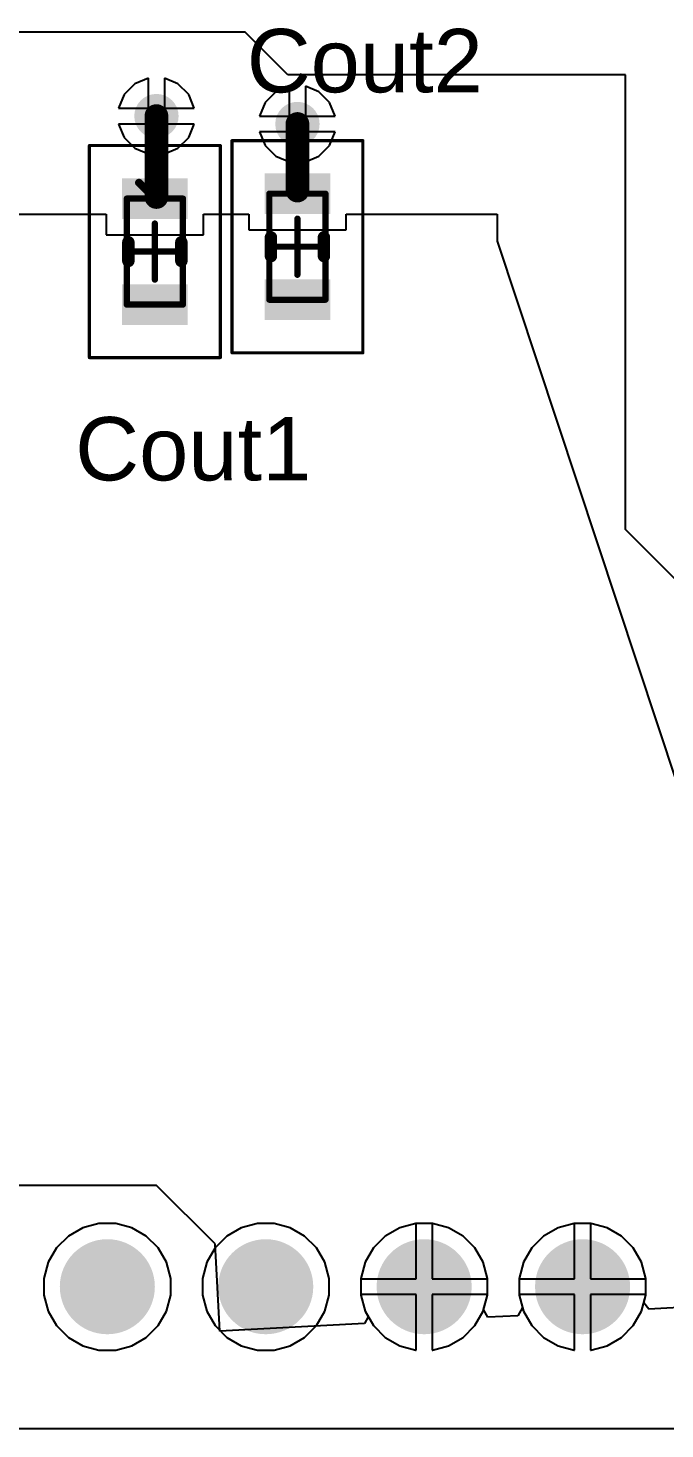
# Model space of a CAD drawing. Header units: inches. Extents: x 0 to 6, y 0 to 4.
# Drawn here: x 1.35 to 1.752, y 0.01 to 0.895 of the extents above; entities that cross this region are included whole.
import ezdxf

# ---------------------------------------------------------------- set-up
doc = ezdxf.new("R2010")
doc.units = ezdxf.units.IN
doc.header["$MEASUREMENT"] = 0
for name, color, linetype in [('Bottom Layer', 5, 'Continuous'), ('Bottom Solder', 6, 'Continuous'), ('Multi-Layer', 9, 'Continuous'), ('Pad Holes', 156, 'Continuous'), ('Top 3D Body', 56, 'Continuous'), ('Top Courtyard', 56, 'Continuous'), ('Top Layer', 1, 'Continuous'), ('Top Overlay', 2, 'Continuous'), ('Top Paste', 8, 'Continuous'), ('Top Solder', 216, 'Continuous'), ('Via Holes', 16, 'Continuous')]:
    doc.layers.add(name, color=color, linetype=linetype)
doc.styles.add('Arial', font='', dxfattribs={"height": 0.2})
doc.styles.get('Arial').set_extended_font_data('Arial')

# ---------------------------------------------------------------- blocks, each defined once
blk = doc.blocks.new('8_P___H______3')
at = {"layer": 'Bottom Layer'}
blk.add_hatch(color=5, dxfattribs=at).paths.add_polyline_path([(-0.03, 0.03), (0.03, 0.03), (0.03, -0.03), (-0.03, -0.03)])
h = blk.add_hatch(color=5, dxfattribs=at)
edge = h.paths.add_edge_path()
edge.add_arc((0.1, 0), 0.03, 0, 360)
h = blk.add_hatch(color=5, dxfattribs=at)
edge = h.paths.add_edge_path()
edge.add_arc((0.2, 0), 0.03, 0, 360)
h = blk.add_hatch(color=5, dxfattribs=at)
edge = h.paths.add_edge_path()
edge.add_arc((0.3, 0), 0.03, 0, 360)
h = blk.add_hatch(color=5, dxfattribs=at)
edge = h.paths.add_edge_path()
edge.add_arc((0.4, 0), 0.03, 0, 360)
h = blk.add_hatch(color=5, dxfattribs=at)
edge = h.paths.add_edge_path()
edge.add_arc((0.5, 0), 0.03, 0, 360)
h = blk.add_hatch(color=5, dxfattribs=at)
edge = h.paths.add_edge_path()
edge.add_arc((0.6, 0), 0.03, 0, 360)
h = blk.add_hatch(color=5, dxfattribs=at)
edge = h.paths.add_edge_path()
edge.add_arc((0.7, 0), 0.03, 0, 360)
at = {"layer": 'Bottom Solder'}
blk.add_hatch(color=6, dxfattribs=at).paths.add_polyline_path([(-0.03, 0.03), (0.03, 0.03), (0.03, -0.03), (-0.03, -0.03)])
h = blk.add_hatch(color=6, dxfattribs=at)
edge = h.paths.add_edge_path()
edge.add_arc((0.1, 0), 0.03, 0, 360)
h = blk.add_hatch(color=6, dxfattribs=at)
edge = h.paths.add_edge_path()
edge.add_arc((0.2, 0), 0.03, 0, 360)
h = blk.add_hatch(color=6, dxfattribs=at)
edge = h.paths.add_edge_path()
edge.add_arc((0.3, 0), 0.03, 0, 360)
h = blk.add_hatch(color=6, dxfattribs=at)
edge = h.paths.add_edge_path()
edge.add_arc((0.4, 0), 0.03, 0, 360)
h = blk.add_hatch(color=6, dxfattribs=at)
edge = h.paths.add_edge_path()
edge.add_arc((0.5, 0), 0.03, 0, 360)
h = blk.add_hatch(color=6, dxfattribs=at)
edge = h.paths.add_edge_path()
edge.add_arc((0.6, 0), 0.03, 0, 360)
h = blk.add_hatch(color=6, dxfattribs=at)
edge = h.paths.add_edge_path()
edge.add_arc((0.7, 0), 0.03, 0, 360)
at = {"layer": 'Multi-Layer'}
blk.add_hatch(color=9, dxfattribs=at).paths.add_polyline_path([(-0.03, 0.03), (0.03, 0.03), (0.03, -0.03), (-0.03, -0.03)])
h = blk.add_hatch(color=9, dxfattribs=at)
edge = h.paths.add_edge_path()
edge.add_arc((0.1, 0), 0.03, 0, 360)
h = blk.add_hatch(color=9, dxfattribs=at)
edge = h.paths.add_edge_path()
edge.add_arc((0.2, 0), 0.03, 0, 360)
h = blk.add_hatch(color=9, dxfattribs=at)
edge = h.paths.add_edge_path()
edge.add_arc((0.3, 0), 0.03, 0, 360)
h = blk.add_hatch(color=9, dxfattribs=at)
edge = h.paths.add_edge_path()
edge.add_arc((0.4, 0), 0.03, 0, 360)
h = blk.add_hatch(color=9, dxfattribs=at)
edge = h.paths.add_edge_path()
edge.add_arc((0.5, 0), 0.03, 0, 360)
h = blk.add_hatch(color=9, dxfattribs=at)
edge = h.paths.add_edge_path()
edge.add_arc((0.6, 0), 0.03, 0, 360)
h = blk.add_hatch(color=9, dxfattribs=at)
edge = h.paths.add_edge_path()
edge.add_arc((0.7, 0), 0.03, 0, 360)
at = {"layer": 'Pad Holes'}
h = blk.add_hatch(color=7, dxfattribs=at)
edge = h.paths.add_edge_path()
edge.add_arc((0, 0), 0.015, 0, 360)
h = blk.add_hatch(color=7, dxfattribs=at)
edge = h.paths.add_edge_path()
edge.add_arc((0.1, 0), 0.015, 0, 360)
h = blk.add_hatch(color=7, dxfattribs=at)
edge = h.paths.add_edge_path()
edge.add_arc((0.2, 0), 0.015, 0, 360)
h = blk.add_hatch(color=7, dxfattribs=at)
edge = h.paths.add_edge_path()
edge.add_arc((0.3, 0), 0.015, 0, 360)
h = blk.add_hatch(color=7, dxfattribs=at)
edge = h.paths.add_edge_path()
edge.add_arc((0.4, 0), 0.015, 0, 360)
h = blk.add_hatch(color=7, dxfattribs=at)
edge = h.paths.add_edge_path()
edge.add_arc((0.5, 0), 0.015, 0, 360)
h = blk.add_hatch(color=7, dxfattribs=at)
edge = h.paths.add_edge_path()
edge.add_arc((0.6, 0), 0.015, 0, 360)
h = blk.add_hatch(color=7, dxfattribs=at)
edge = h.paths.add_edge_path()
edge.add_arc((0.7, 0), 0.015, 0, 360)
at = {"layer": 'Top Layer'}
blk.add_hatch(color=1, dxfattribs=at).paths.add_polyline_path([(-0.03, 0.03), (0.03, 0.03), (0.03, -0.03), (-0.03, -0.03)])
h = blk.add_hatch(color=1, dxfattribs=at)
edge = h.paths.add_edge_path()
edge.add_arc((0.1, 0), 0.03, 0, 360)
h = blk.add_hatch(color=1, dxfattribs=at)
edge = h.paths.add_edge_path()
edge.add_arc((0.2, 0), 0.03, 0, 360)
h = blk.add_hatch(color=1, dxfattribs=at)
edge = h.paths.add_edge_path()
edge.add_arc((0.3, 0), 0.03, 0, 360)
h = blk.add_hatch(color=1, dxfattribs=at)
edge = h.paths.add_edge_path()
edge.add_arc((0.4, 0), 0.03, 0, 360)
h = blk.add_hatch(color=1, dxfattribs=at)
edge = h.paths.add_edge_path()
edge.add_arc((0.5, 0), 0.03, 0, 360)
h = blk.add_hatch(color=1, dxfattribs=at)
edge = h.paths.add_edge_path()
edge.add_arc((0.6, 0), 0.03, 0, 360)
h = blk.add_hatch(color=1, dxfattribs=at)
edge = h.paths.add_edge_path()
edge.add_arc((0.7, 0), 0.03, 0, 360)
at = {"layer": 'Top Solder'}
blk.add_hatch(color=216, dxfattribs=at).paths.add_polyline_path([(-0.03, 0.03), (0.03, 0.03), (0.03, -0.03), (-0.03, -0.03)])
h = blk.add_hatch(color=216, dxfattribs=at)
edge = h.paths.add_edge_path()
edge.add_arc((0.1, 0), 0.03, 0, 360)
h = blk.add_hatch(color=216, dxfattribs=at)
edge = h.paths.add_edge_path()
edge.add_arc((0.2, 0), 0.03, 0, 360)
h = blk.add_hatch(color=216, dxfattribs=at)
edge = h.paths.add_edge_path()
edge.add_arc((0.3, 0), 0.03, 0, 360)
h = blk.add_hatch(color=216, dxfattribs=at)
edge = h.paths.add_edge_path()
edge.add_arc((0.4, 0), 0.03, 0, 360)
h = blk.add_hatch(color=216, dxfattribs=at)
edge = h.paths.add_edge_path()
edge.add_arc((0.5, 0), 0.03, 0, 360)
h = blk.add_hatch(color=216, dxfattribs=at)
edge = h.paths.add_edge_path()
edge.add_arc((0.6, 0), 0.03, 0, 360)
h = blk.add_hatch(color=216, dxfattribs=at)
edge = h.paths.add_edge_path()
edge.add_arc((0.7, 0), 0.03, 0, 360)
blk = doc.blocks.new('CAPC1608X100X20ML10_11')
at = {"layer": 'Top Layer'}
for points in [[(-0.04626, -0.02067), (-0.04626, 0.02067), (-0.02067, 0.02067), (-0.02067, -0.02067)], [(0.02067, -0.02067), (0.02067, 0.02067), (0.04626, 0.02067), (0.04626, -0.02067)]]:
    blk.add_hatch(color=1, dxfattribs=at).paths.add_polyline_path(points)
at = {"layer": 'Top Paste'}
for points in [[(-0.04626, -0.02067), (-0.04626, 0.02067), (-0.02067, 0.02067), (-0.02067, -0.02067)], [(0.02067, -0.02067), (0.02067, 0.02067), (0.04626, 0.02067), (0.04626, -0.02067)]]:
    blk.add_hatch(color=8, dxfattribs=at).paths.add_polyline_path(points)
at = {"layer": 'Top Solder'}
for points in [[(-0.04626, -0.02067), (-0.04626, 0.02067), (-0.02067, 0.02067), (-0.02067, -0.02067)], [(0.02067, -0.02067), (0.02067, 0.02067), (0.04626, 0.02067), (0.04626, -0.02067)]]:
    blk.add_hatch(color=216, dxfattribs=at).paths.add_polyline_path(points)
at = {"layer": 'Top 3D Body'}
for points in [[(0.03346, 0.01772, 0.00394, 0.00394, 0), (-0.03346, 0.01772, 0.00394, 0.00394, 0)], [(-0.03346, -0.01772, 0.00394, 0.00394, 0), (-0.03346, 0.01772, 0.00394, 0.00394, 0)], [(0.03346, -0.01772, 0.00394, 0.00394, 0), (0.03346, 0.01772, 0.00394, 0.00394, 0)], [(0.03346, -0.01772, 0.00394, 0.00394, 0), (-0.03346, -0.01772, 0.00394, 0.00394, 0)]]:
    blk.add_lwpolyline(points, format="xyseb", dxfattribs=at)
for points in [[(-0.03445, 0.01772, 0.00197, 0.00197, 1), (-0.03248, 0.01772, 0.00197, 0.00197, 1)], [(-0.03445, 0.01772, 0.00197, 0.00197, 1), (-0.03248, 0.01772, 0.00197, 0.00197, 1)], [(0.03248, 0.01772, 0.00197, 0.00197, 1), (0.03445, 0.01772, 0.00197, 0.00197, 1)], [(0.03248, 0.01772, 0.00197, 0.00197, 1), (0.03445, 0.01772, 0.00197, 0.00197, 1)], [(-0.03445, -0.01772, 0.00197, 0.00197, 1), (-0.03248, -0.01772, 0.00197, 0.00197, 1)], [(-0.03445, -0.01772, 0.00197, 0.00197, 1), (-0.03248, -0.01772, 0.00197, 0.00197, 1)], [(0.03248, -0.01772, 0.00197, 0.00197, 1), (0.03445, -0.01772, 0.00197, 0.00197, 1)], [(0.03248, -0.01772, 0.00197, 0.00197, 1), (0.03445, -0.01772, 0.00197, 0.00197, 1)]]:
    blk.add_lwpolyline(points, format="xyseb", close=True, dxfattribs=at)
at = {"layer": 'Top Courtyard'}
for points in [[(0.06693, 0.04134, 0.00197, 0.00197, 0), (-0.06693, 0.04134, 0.00197, 0.00197, 0)], [(-0.06693, -0.04134, 0.00197, 0.00197, 0), (-0.06693, 0.04134, 0.00197, 0.00197, 0)], [(0.06693, -0.04134, 0.00197, 0.00197, 0), (0.06693, 0.04134, 0.00197, 0.00197, 0)], [(0, -0.01772, 0.00394, 0.00394, 0), (0, 0.01772, 0.00394, 0.00394, 0)], [(0.01772, 0, 0.00394, 0.00394, 0), (-0.01772, 0, 0.00394, 0.00394, 0)], [(0.06693, -0.04134, 0.00197, 0.00197, 0), (-0.06693, -0.04134, 0.00197, 0.00197, 0)]]:
    blk.add_lwpolyline(points, format="xyseb", dxfattribs=at)
for points in [[(-0.06742, 0.04134, 0.000984, 0.000984, 1), (-0.06644, 0.04134, 0.000984, 0.000984, 1)], [(-0.06742, 0.04134, 0.000984, 0.000984, 1), (-0.06644, 0.04134, 0.000984, 0.000984, 1)], [(0.06644, 0.04134, 0.000984, 0.000984, 1), (0.06742, 0.04134, 0.000984, 0.000984, 1)], [(0.06644, 0.04134, 0.000984, 0.000984, 1), (0.06742, 0.04134, 0.000984, 0.000984, 1)], [(-0.00098, 0.01772, 0.00197, 0.00197, 1), (0.00098, 0.01772, 0.00197, 0.00197, 1)], [(-0.0187, 0, 0.00197, 0.00197, 1), (-0.01673, 0, 0.00197, 0.00197, 1)], [(0.01673, 0, 0.00197, 0.00197, 1), (0.0187, 0, 0.00197, 0.00197, 1)], [(-0.00098, -0.01772, 0.00197, 0.00197, 1), (0.00098, -0.01772, 0.00197, 0.00197, 1)], [(-0.06742, -0.04134, 0.000984, 0.000984, 1), (-0.06644, -0.04134, 0.000984, 0.000984, 1)], [(-0.06742, -0.04134, 0.000984, 0.000984, 1), (-0.06644, -0.04134, 0.000984, 0.000984, 1)], [(0.06644, -0.04134, 0.000984, 0.000984, 1), (0.06742, -0.04134, 0.000984, 0.000984, 1)], [(0.06644, -0.04134, 0.000984, 0.000984, 1), (0.06742, -0.04134, 0.000984, 0.000984, 1)]]:
    blk.add_lwpolyline(points, format="xyseb", close=True, dxfattribs=at)
at = {"layer": 'Top Overlay'}
for points in [[(0.00591, 0.01673, 0.00787, 0.00787, 0), (-0.00591, 0.01673, 0.00787, 0.00787, 0)], [(0.00591, -0.01673, 0.00787, 0.00787, 0), (-0.00591, -0.01673, 0.00787, 0.00787, 0)]]:
    blk.add_lwpolyline(points, format="xyseb", dxfattribs=at)
for points in [[(-0.00787, 0.01673, 0.00394, 0.00394, 1), (-0.00394, 0.01673, 0.00394, 0.00394, 1)], [(0.00394, 0.01673, 0.00394, 0.00394, 1), (0.00787, 0.01673, 0.00394, 0.00394, 1)], [(-0.00787, -0.01673, 0.00394, 0.00394, 1), (-0.00394, -0.01673, 0.00394, 0.00394, 1)], [(0.00394, -0.01673, 0.00394, 0.00394, 1), (0.00787, -0.01673, 0.00394, 0.00394, 1)]]:
    blk.add_lwpolyline(points, format="xyseb", close=True, dxfattribs=at)
blk = doc.blocks.new('CAPC1608X100X20ML10_12')
at = {"layer": 'Top Layer'}
for points in [[(-0.04626, -0.02067), (-0.04626, 0.02067), (-0.02067, 0.02067), (-0.02067, -0.02067)], [(0.02067, -0.02067), (0.02067, 0.02067), (0.04626, 0.02067), (0.04626, -0.02067)]]:
    blk.add_hatch(color=1, dxfattribs=at).paths.add_polyline_path(points)
at = {"layer": 'Top Paste'}
for points in [[(-0.04626, -0.02067), (-0.04626, 0.02067), (-0.02067, 0.02067), (-0.02067, -0.02067)], [(0.02067, -0.02067), (0.02067, 0.02067), (0.04626, 0.02067), (0.04626, -0.02067)]]:
    blk.add_hatch(color=8, dxfattribs=at).paths.add_polyline_path(points)
at = {"layer": 'Top Solder'}
for points in [[(-0.04626, -0.02067), (-0.04626, 0.02067), (-0.02067, 0.02067), (-0.02067, -0.02067)], [(0.02067, -0.02067), (0.02067, 0.02067), (0.04626, 0.02067), (0.04626, -0.02067)]]:
    blk.add_hatch(color=216, dxfattribs=at).paths.add_polyline_path(points)
at = {"layer": 'Top 3D Body'}
for points in [[(0.03346, 0.01772, 0.00394, 0.00394, 0), (-0.03346, 0.01772, 0.00394, 0.00394, 0)], [(-0.03346, -0.01772, 0.00394, 0.00394, 0), (-0.03346, 0.01772, 0.00394, 0.00394, 0)], [(0.03346, -0.01772, 0.00394, 0.00394, 0), (0.03346, 0.01772, 0.00394, 0.00394, 0)], [(0.03346, -0.01772, 0.00394, 0.00394, 0), (-0.03346, -0.01772, 0.00394, 0.00394, 0)]]:
    blk.add_lwpolyline(points, format="xyseb", dxfattribs=at)
for points in [[(-0.03445, 0.01772, 0.00197, 0.00197, 1), (-0.03248, 0.01772, 0.00197, 0.00197, 1)], [(-0.03445, 0.01772, 0.00197, 0.00197, 1), (-0.03248, 0.01772, 0.00197, 0.00197, 1)], [(0.03248, 0.01772, 0.00197, 0.00197, 1), (0.03445, 0.01772, 0.00197, 0.00197, 1)], [(0.03248, 0.01772, 0.00197, 0.00197, 1), (0.03445, 0.01772, 0.00197, 0.00197, 1)], [(-0.03445, -0.01772, 0.00197, 0.00197, 1), (-0.03248, -0.01772, 0.00197, 0.00197, 1)], [(-0.03445, -0.01772, 0.00197, 0.00197, 1), (-0.03248, -0.01772, 0.00197, 0.00197, 1)], [(0.03248, -0.01772, 0.00197, 0.00197, 1), (0.03445, -0.01772, 0.00197, 0.00197, 1)], [(0.03248, -0.01772, 0.00197, 0.00197, 1), (0.03445, -0.01772, 0.00197, 0.00197, 1)]]:
    blk.add_lwpolyline(points, format="xyseb", close=True, dxfattribs=at)
at = {"layer": 'Top Courtyard'}
for points in [[(0.06693, 0.04134, 0.00197, 0.00197, 0), (-0.06693, 0.04134, 0.00197, 0.00197, 0)], [(-0.06693, -0.04134, 0.00197, 0.00197, 0), (-0.06693, 0.04134, 0.00197, 0.00197, 0)], [(0.06693, -0.04134, 0.00197, 0.00197, 0), (0.06693, 0.04134, 0.00197, 0.00197, 0)], [(0, -0.01772, 0.00394, 0.00394, 0), (0, 0.01772, 0.00394, 0.00394, 0)], [(0.01772, 0, 0.00394, 0.00394, 0), (-0.01772, 0, 0.00394, 0.00394, 0)], [(0.06693, -0.04134, 0.00197, 0.00197, 0), (-0.06693, -0.04134, 0.00197, 0.00197, 0)]]:
    blk.add_lwpolyline(points, format="xyseb", dxfattribs=at)
for points in [[(-0.06742, 0.04134, 0.000984, 0.000984, 1), (-0.06644, 0.04134, 0.000984, 0.000984, 1)], [(-0.06742, 0.04134, 0.000984, 0.000984, 1), (-0.06644, 0.04134, 0.000984, 0.000984, 1)], [(0.06644, 0.04134, 0.000984, 0.000984, 1), (0.06742, 0.04134, 0.000984, 0.000984, 1)], [(0.06644, 0.04134, 0.000984, 0.000984, 1), (0.06742, 0.04134, 0.000984, 0.000984, 1)], [(-0.00098, 0.01772, 0.00197, 0.00197, 1), (0.00098, 0.01772, 0.00197, 0.00197, 1)], [(-0.0187, 0, 0.00197, 0.00197, 1), (-0.01673, 0, 0.00197, 0.00197, 1)], [(0.01673, 0, 0.00197, 0.00197, 1), (0.0187, 0, 0.00197, 0.00197, 1)], [(-0.00098, -0.01772, 0.00197, 0.00197, 1), (0.00098, -0.01772, 0.00197, 0.00197, 1)], [(-0.06742, -0.04134, 0.000984, 0.000984, 1), (-0.06644, -0.04134, 0.000984, 0.000984, 1)], [(-0.06742, -0.04134, 0.000984, 0.000984, 1), (-0.06644, -0.04134, 0.000984, 0.000984, 1)], [(0.06644, -0.04134, 0.000984, 0.000984, 1), (0.06742, -0.04134, 0.000984, 0.000984, 1)], [(0.06644, -0.04134, 0.000984, 0.000984, 1), (0.06742, -0.04134, 0.000984, 0.000984, 1)]]:
    blk.add_lwpolyline(points, format="xyseb", close=True, dxfattribs=at)
at = {"layer": 'Top Overlay'}
for points in [[(0.00591, 0.01673, 0.00787, 0.00787, 0), (-0.00591, 0.01673, 0.00787, 0.00787, 0)], [(0.00591, -0.01673, 0.00787, 0.00787, 0), (-0.00591, -0.01673, 0.00787, 0.00787, 0)]]:
    blk.add_lwpolyline(points, format="xyseb", dxfattribs=at)
for points in [[(-0.00787, 0.01673, 0.00394, 0.00394, 1), (-0.00394, 0.01673, 0.00394, 0.00394, 1)], [(0.00394, 0.01673, 0.00394, 0.00394, 1), (0.00787, 0.01673, 0.00394, 0.00394, 1)], [(-0.00787, -0.01673, 0.00394, 0.00394, 1), (-0.00394, -0.01673, 0.00394, 0.00394, 1)], [(0.00394, -0.01673, 0.00394, 0.00394, 1), (0.00787, -0.01673, 0.00394, 0.00394, 1)]]:
    blk.add_lwpolyline(points, format="xyseb", close=True, dxfattribs=at)

msp = doc.modelspace()

# ---------------------------------------------------------------- hatches: boundary and pattern name
at = {"layer": 'Bottom Layer'}
h = msp.add_hatch(color=5, dxfattribs=at)
edge = h.paths.add_edge_path()
edge.add_arc((1.431, 0.839), 0.014, 0, 360)
h = msp.add_hatch(color=5, dxfattribs=at)
edge = h.paths.add_edge_path()
edge.add_arc((1.52, 0.834), 0.014, 0, 360)
at = {"layer": 'Top Layer'}
h = msp.add_hatch(color=1, dxfattribs=at)
edge = h.paths.add_edge_path()
edge.add_arc((1.431, 0.839), 0.014, 0, 360)
h = msp.add_hatch(color=1, dxfattribs=at)
edge = h.paths.add_edge_path()
edge.add_arc((1.52, 0.834), 0.014, 0, 360)
at = {"layer": 'Via Holes'}
h = msp.add_hatch(color=7, dxfattribs=at)
edge = h.paths.add_edge_path()
edge.add_arc((1.431, 0.839), 0.01, 0, 360)
h = msp.add_hatch(color=7, dxfattribs=at)
edge = h.paths.add_edge_path()
edge.add_arc((1.52, 0.834), 0.01, 0, 360)

# ---------------------------------------------------------------- linework, layer by layer
at = {"layer": 'Bottom Layer'}
for p, q in [((1.41741, 0.85935), (1.41065, 0.85259)), ((1.426, 0.86291), (1.41741, 0.85935)), ((1.426, 0.844), (1.426, 0.86291)), ((1.44459, 0.85935), (1.436, 0.86291)), ((1.436, 0.86291), (1.436, 0.844)), ((1.45135, 0.85259), (1.44459, 0.85935)), ((1.515, 0.85791), (1.50641, 0.85435)), ((1.515, 0.839), (1.515, 0.85791)), ((1.53359, 0.85435), (1.525, 0.85791)), ((1.525, 0.85791), (1.525, 0.839)), ((1.41065, 0.85259), (1.40709, 0.844)), ((1.45491, 0.844), (1.45135, 0.85259)), ((1.50641, 0.85435), (1.49965, 0.84759)), ((1.54035, 0.84759), (1.53359, 0.85435)), ((1.40709, 0.844), (1.426, 0.844)), ((1.436, 0.844), (1.45491, 0.844)), ((1.49965, 0.84759), (1.49609, 0.839)), ((1.54391, 0.839), (1.54035, 0.84759)), ((1.426, 0.834), (1.40709, 0.834)), ((1.40709, 0.834), (1.41065, 0.82541)), ((1.426, 0.81509), (1.426, 0.834)), ((1.45491, 0.834), (1.436, 0.834)), ((1.436, 0.834), (1.436, 0.81509)), ((1.45135, 0.82541), (1.45491, 0.834)), ((1.49609, 0.839), (1.515, 0.839)), ((1.525, 0.839), (1.54391, 0.839)), ((1.41065, 0.82541), (1.41741, 0.81865)), ((1.44459, 0.81865), (1.45135, 0.82541)), ((1.515, 0.829), (1.49609, 0.829)), ((1.49609, 0.829), (1.49965, 0.82041)), ((1.515, 0.81009), (1.515, 0.829)), ((1.54391, 0.829), (1.525, 0.829)), ((1.525, 0.829), (1.525, 0.81009)), ((1.54035, 0.82041), (1.54391, 0.829)), ((1.41741, 0.81865), (1.426, 0.81509)), ((1.436, 0.81509), (1.44459, 0.81865)), ((1.49965, 0.82041), (1.50641, 0.81365)), ((1.50641, 0.81365), (1.515, 0.81009)), ((1.525, 0.81009), (1.53359, 0.81365)), ((1.53359, 0.81365), (1.54035, 0.82041)), ((1.38456, 0.13727), (1.37544, 0.13201)), ((1.39473, 0.14), (1.38456, 0.13727)), ((1.40527, 0.14), (1.39473, 0.14)), ((1.41544, 0.13727), (1.40527, 0.14)), ((1.42456, 0.13201), (1.41544, 0.13727)), ((1.48456, 0.13727), (1.47544, 0.13201)), ((1.49473, 0.14), (1.48456, 0.13727)), ((1.50527, 0.14), (1.49473, 0.14)), ((1.51544, 0.13727), (1.50527, 0.14)), ((1.52456, 0.13201), (1.51544, 0.13727)), ((1.58456, 0.13727), (1.57544, 0.13201)), ((1.59473, 0.14), (1.58456, 0.13727)), ((1.595, 0.14), (1.59473, 0.14)), ((1.595, 0.105), (1.595, 0.14)), ((1.60527, 0.14), (1.605, 0.14)), ((1.605, 0.14), (1.605, 0.105)), ((1.61544, 0.13727), (1.60527, 0.14)), ((1.62456, 0.13201), (1.61544, 0.13727)), ((1.68456, 0.13727), (1.67544, 0.13201)), ((1.69473, 0.14), (1.68456, 0.13727)), ((1.695, 0.14), (1.69473, 0.14)), ((1.695, 0.105), (1.695, 0.14)), ((1.70527, 0.14), (1.705, 0.14)), ((1.705, 0.14), (1.705, 0.105)), ((1.71544, 0.13727), (1.70527, 0.14)), ((1.72456, 0.13201), (1.71544, 0.13727)), ((1.36799, 0.12456), (1.36273, 0.11544)), ((1.37544, 0.13201), (1.36799, 0.12456)), ((1.43201, 0.12456), (1.42456, 0.13201)), ((1.43727, 0.11544), (1.43201, 0.12456)), ((1.46799, 0.12456), (1.46273, 0.11544)), ((1.47544, 0.13201), (1.46799, 0.12456)), ((1.53201, 0.12456), (1.52456, 0.13201)), ((1.53727, 0.11544), (1.53201, 0.12456)), ((1.56799, 0.12456), (1.56273, 0.11544)), ((1.57544, 0.13201), (1.56799, 0.12456)), ((1.63201, 0.12456), (1.62456, 0.13201)), ((1.63727, 0.11544), (1.63201, 0.12456)), ((1.66799, 0.12456), (1.66273, 0.11544)), ((1.67544, 0.13201), (1.66799, 0.12456)), ((1.73201, 0.12456), (1.72456, 0.13201)), ((1.73727, 0.11544), (1.73201, 0.12456)), ((1.36273, 0.11544), (1.36, 0.10527)), ((1.44, 0.10527), (1.43727, 0.11544)), ((1.46273, 0.11544), (1.46, 0.10527)), ((1.54, 0.10527), (1.53727, 0.11544)), ((1.56273, 0.11544), (1.56, 0.10527)), ((1.64, 0.10527), (1.63727, 0.11544)), ((1.66273, 0.11544), (1.66, 0.10527)), ((1.74, 0.10527), (1.73727, 0.11544)), ((1.36, 0.10527), (1.36, 0.09473)), ((1.44, 0.09473), (1.44, 0.10527)), ((1.46, 0.10527), (1.46, 0.09473)), ((1.54, 0.09473), (1.54, 0.10527)), ((1.56, 0.10527), (1.56, 0.105)), ((1.56, 0.105), (1.595, 0.105)), ((1.605, 0.105), (1.64, 0.105)), ((1.64, 0.105), (1.64, 0.10527)), ((1.66, 0.10527), (1.66, 0.105)), ((1.66, 0.105), (1.695, 0.105)), ((1.705, 0.105), (1.74, 0.105)), ((1.74, 0.105), (1.74, 0.10527)), ((1.36, 0.09473), (1.36273, 0.08456)), ((1.43727, 0.08456), (1.44, 0.09473)), ((1.46, 0.09473), (1.46273, 0.08456)), ((1.53727, 0.08456), (1.54, 0.09473)), ((1.595, 0.095), (1.56, 0.095)), ((1.56, 0.095), (1.56, 0.09473)), ((1.56, 0.09473), (1.56273, 0.08456)), ((1.595, 0.06), (1.595, 0.095)), ((1.64, 0.095), (1.605, 0.095)), ((1.605, 0.095), (1.605, 0.06)), ((1.63727, 0.08456), (1.64, 0.09473)), ((1.64, 0.09473), (1.64, 0.095)), ((1.695, 0.095), (1.66, 0.095)), ((1.66, 0.095), (1.66, 0.09473)), ((1.66, 0.09473), (1.66273, 0.08456)), ((1.695, 0.06), (1.695, 0.095)), ((1.74, 0.095), (1.705, 0.095)), ((1.705, 0.095), (1.705, 0.06)), ((1.73727, 0.08456), (1.74, 0.09473)), ((1.74, 0.09473), (1.74, 0.095)), ((1.36273, 0.08456), (1.36799, 0.07544)), ((1.43201, 0.07544), (1.43727, 0.08456)), ((1.46273, 0.08456), (1.46799, 0.07544)), ((1.53201, 0.07544), (1.53727, 0.08456)), ((1.56273, 0.08456), (1.56799, 0.07544)), ((1.63201, 0.07544), (1.63727, 0.08456)), ((1.66273, 0.08456), (1.66799, 0.07544)), ((1.73201, 0.07544), (1.73727, 0.08456)), ((1.36799, 0.07544), (1.37544, 0.06799)), ((1.42456, 0.06799), (1.43201, 0.07544)), ((1.46799, 0.07544), (1.47544, 0.06799)), ((1.52456, 0.06799), (1.53201, 0.07544)), ((1.56799, 0.07544), (1.57544, 0.06799)), ((1.62456, 0.06799), (1.63201, 0.07544)), ((1.66799, 0.07544), (1.67544, 0.06799)), ((1.72456, 0.06799), (1.73201, 0.07544)), ((1.37544, 0.06799), (1.38456, 0.06273)), ((1.38456, 0.06273), (1.39473, 0.06)), ((1.40527, 0.06), (1.41544, 0.06273)), ((1.41544, 0.06273), (1.42456, 0.06799)), ((1.47544, 0.06799), (1.48456, 0.06273)), ((1.48456, 0.06273), (1.49473, 0.06)), ((1.50527, 0.06), (1.51544, 0.06273)), ((1.51544, 0.06273), (1.52456, 0.06799)), ((1.57544, 0.06799), (1.58456, 0.06273)), ((1.58456, 0.06273), (1.59473, 0.06)), ((1.60527, 0.06), (1.61544, 0.06273)), ((1.61544, 0.06273), (1.62456, 0.06799)), ((1.67544, 0.06799), (1.68456, 0.06273)), ((1.68456, 0.06273), (1.69473, 0.06)), ((1.70527, 0.06), (1.71544, 0.06273)), ((1.71544, 0.06273), (1.72456, 0.06799)), ((1.39473, 0.06), (1.40527, 0.06)), ((1.49473, 0.06), (1.50527, 0.06)), ((1.59473, 0.06), (1.595, 0.06)), ((1.605, 0.06), (1.60527, 0.06)), ((1.69473, 0.06), (1.695, 0.06)), ((1.705, 0.06), (1.70527, 0.06)), ((2.6148, 0.0102), (0.0102, 0.0102))]:
    msp.add_line(p, q, dxfattribs=at)
at = {"layer": 'Top Layer'}
for p, q in [((1.487, 0.892), (0.894, 0.892)), ((1.514, 0.865), (1.487, 0.892)), ((1.727, 0.865), (1.514, 0.865)), ((1.727, 0.578), (1.727, 0.865)), ((1.21822, 0.777), (1.39933, 0.777)), ((1.39933, 0.777), (1.39933, 0.76413)), ((1.46067, 0.76413), (1.46067, 0.777)), ((1.46067, 0.777), (1.48933, 0.777)), ((1.48933, 0.777), (1.48933, 0.7672)), ((1.55067, 0.7672), (1.55067, 0.777)), ((1.55067, 0.777), (1.646, 0.777)), ((1.646, 0.777), (1.646, 0.76)), ((1.39933, 0.76413), (1.46067, 0.76413)), ((1.48933, 0.7672), (1.55067, 0.7672)), ((1.646, 0.76), (1.86604, 0.09626)), ((1.848, 0.457), (1.727, 0.578)), ((1.431, 0.164), (1.286, 0.164)), ((1.468, 0.127), (1.431, 0.164)), ((1.58456, 0.13727), (1.57544, 0.13201)), ((1.59473, 0.14), (1.58456, 0.13727)), ((1.60527, 0.14), (1.59473, 0.14)), ((1.61544, 0.13727), (1.60527, 0.14)), ((1.62456, 0.13201), (1.61544, 0.13727)), ((1.68456, 0.13727), (1.67544, 0.13201)), ((1.69473, 0.14), (1.68456, 0.13727)), ((1.70527, 0.14), (1.69473, 0.14)), ((1.71544, 0.13727), (1.70527, 0.14)), ((1.72456, 0.13201), (1.71544, 0.13727)), ((1.471, 0.072), (1.468, 0.127)), ((1.56799, 0.12456), (1.56273, 0.11544)), ((1.57544, 0.13201), (1.56799, 0.12456)), ((1.63201, 0.12456), (1.62456, 0.13201)), ((1.63727, 0.11544), (1.63201, 0.12456)), ((1.66799, 0.12456), (1.66273, 0.11544)), ((1.67544, 0.13201), (1.66799, 0.12456)), ((1.73201, 0.12456), (1.72456, 0.13201)), ((1.73727, 0.11544), (1.73201, 0.12456)), ((1.56273, 0.11544), (1.56, 0.10527)), ((1.64, 0.10527), (1.63727, 0.11544)), ((1.66273, 0.11544), (1.66, 0.10527)), ((1.74, 0.10527), (1.73727, 0.11544)), ((1.56, 0.10527), (1.56, 0.09473)), ((1.64, 0.09473), (1.64, 0.10527)), ((1.66, 0.10527), (1.66, 0.09473)), ((1.74, 0.09473), (1.74, 0.10527)), ((1.56, 0.09473), (1.56273, 0.08456)), ((1.63754, 0.08555), (1.64, 0.09473)), ((1.66, 0.09473), (1.66212, 0.08681)), ((1.73867, 0.08979), (1.74, 0.09473)), ((1.74182, 0.0859), (1.73867, 0.08979)), ((1.86322, 0.09213), (1.74182, 0.0859)), ((1.56474, 0.08108), (1.56235, 0.07669)), ((1.56273, 0.08456), (1.56474, 0.08108)), ((1.64012, 0.08068), (1.63754, 0.08555)), ((1.65913, 0.08165), (1.64012, 0.08068)), ((1.66212, 0.08681), (1.65913, 0.08165)), ((1.56235, 0.07669), (1.471, 0.072))]:
    msp.add_line(p, q, dxfattribs=at)
for points in [[(1.431, 0.78793, 0.015, 0.015, 0), (1.431, 0.839, 0.015, 0.015, 0)], [(1.52, 0.792, 0.015, 0.015, 0), (1.52, 0.834, 0.015, 0.015, 0)], [(1.42, 0.79693, 0.005, 0.005, 0), (1.43, 0.78693, 0.005, 0.005, 0)], [(1.43, 0.78693, 0.005, 0.005, 0), (1.431, 0.78793, 0.005, 0.005, 0)], [(1.519, 0.791, 0.005, 0.005, 0), (1.52, 0.792, 0.005, 0.005, 0)], [(1.519, 0.791, 0.005, 0.005, 0), (1.52, 0.79, 0.005, 0.005, 0)]]:
    msp.add_lwpolyline(points, format="xyseb", dxfattribs=at)
for points in [[(1.42725, 0.839, 0.0075, 0.0075, 1), (1.43475, 0.839, 0.0075, 0.0075, 1)], [(1.51625, 0.834, 0.0075, 0.0075, 1), (1.52375, 0.834, 0.0075, 0.0075, 1)], [(1.41875, 0.79693, 0.0025, 0.0025, 1), (1.42125, 0.79693, 0.0025, 0.0025, 1)], [(1.51625, 0.792, 0.0075, 0.0075, 1), (1.52375, 0.792, 0.0075, 0.0075, 1)], [(1.42725, 0.78793, 0.0075, 0.0075, 1), (1.43475, 0.78793, 0.0075, 0.0075, 1)], [(1.42875, 0.78693, 0.0025, 0.0025, 1), (1.43125, 0.78693, 0.0025, 0.0025, 1)], [(1.42875, 0.78693, 0.0025, 0.0025, 1), (1.43125, 0.78693, 0.0025, 0.0025, 1)], [(1.42975, 0.78793, 0.0025, 0.0025, 1), (1.43225, 0.78793, 0.0025, 0.0025, 1)], [(1.51775, 0.791, 0.0025, 0.0025, 1), (1.52025, 0.791, 0.0025, 0.0025, 1)], [(1.51775, 0.791, 0.0025, 0.0025, 1), (1.52025, 0.791, 0.0025, 0.0025, 1)], [(1.51875, 0.792, 0.0025, 0.0025, 1), (1.52125, 0.792, 0.0025, 0.0025, 1)], [(1.51875, 0.79, 0.0025, 0.0025, 1), (1.52125, 0.79, 0.0025, 0.0025, 1)]]:
    msp.add_lwpolyline(points, format="xyseb", close=True, dxfattribs=at)

# ---------------------------------------------------------------- block references
at = {"rotation": 270}
for name, p in [('CAPC1608X100X20ML10_11', (1.52, 0.75654)), ('CAPC1608X100X20ML10_12', (1.43, 0.75346))]:
    msp.add_blockref(name, p, dxfattribs=at)
msp.add_blockref('8_P___H______3', (1.1, 0.1))

# ---------------------------------------------------------------- texts
at = {"layer": 'Top Overlay', "style": 'Arial'}
msp.add_text('Cout2', height=0.04, dxfattribs=at).set_placement((1.488, 0.854))
msp.add_text('Cout1', height=0.04, rotation=360, dxfattribs=at).set_placement((1.37969, 0.60901))

doc.saveas('drawing.dxf')
